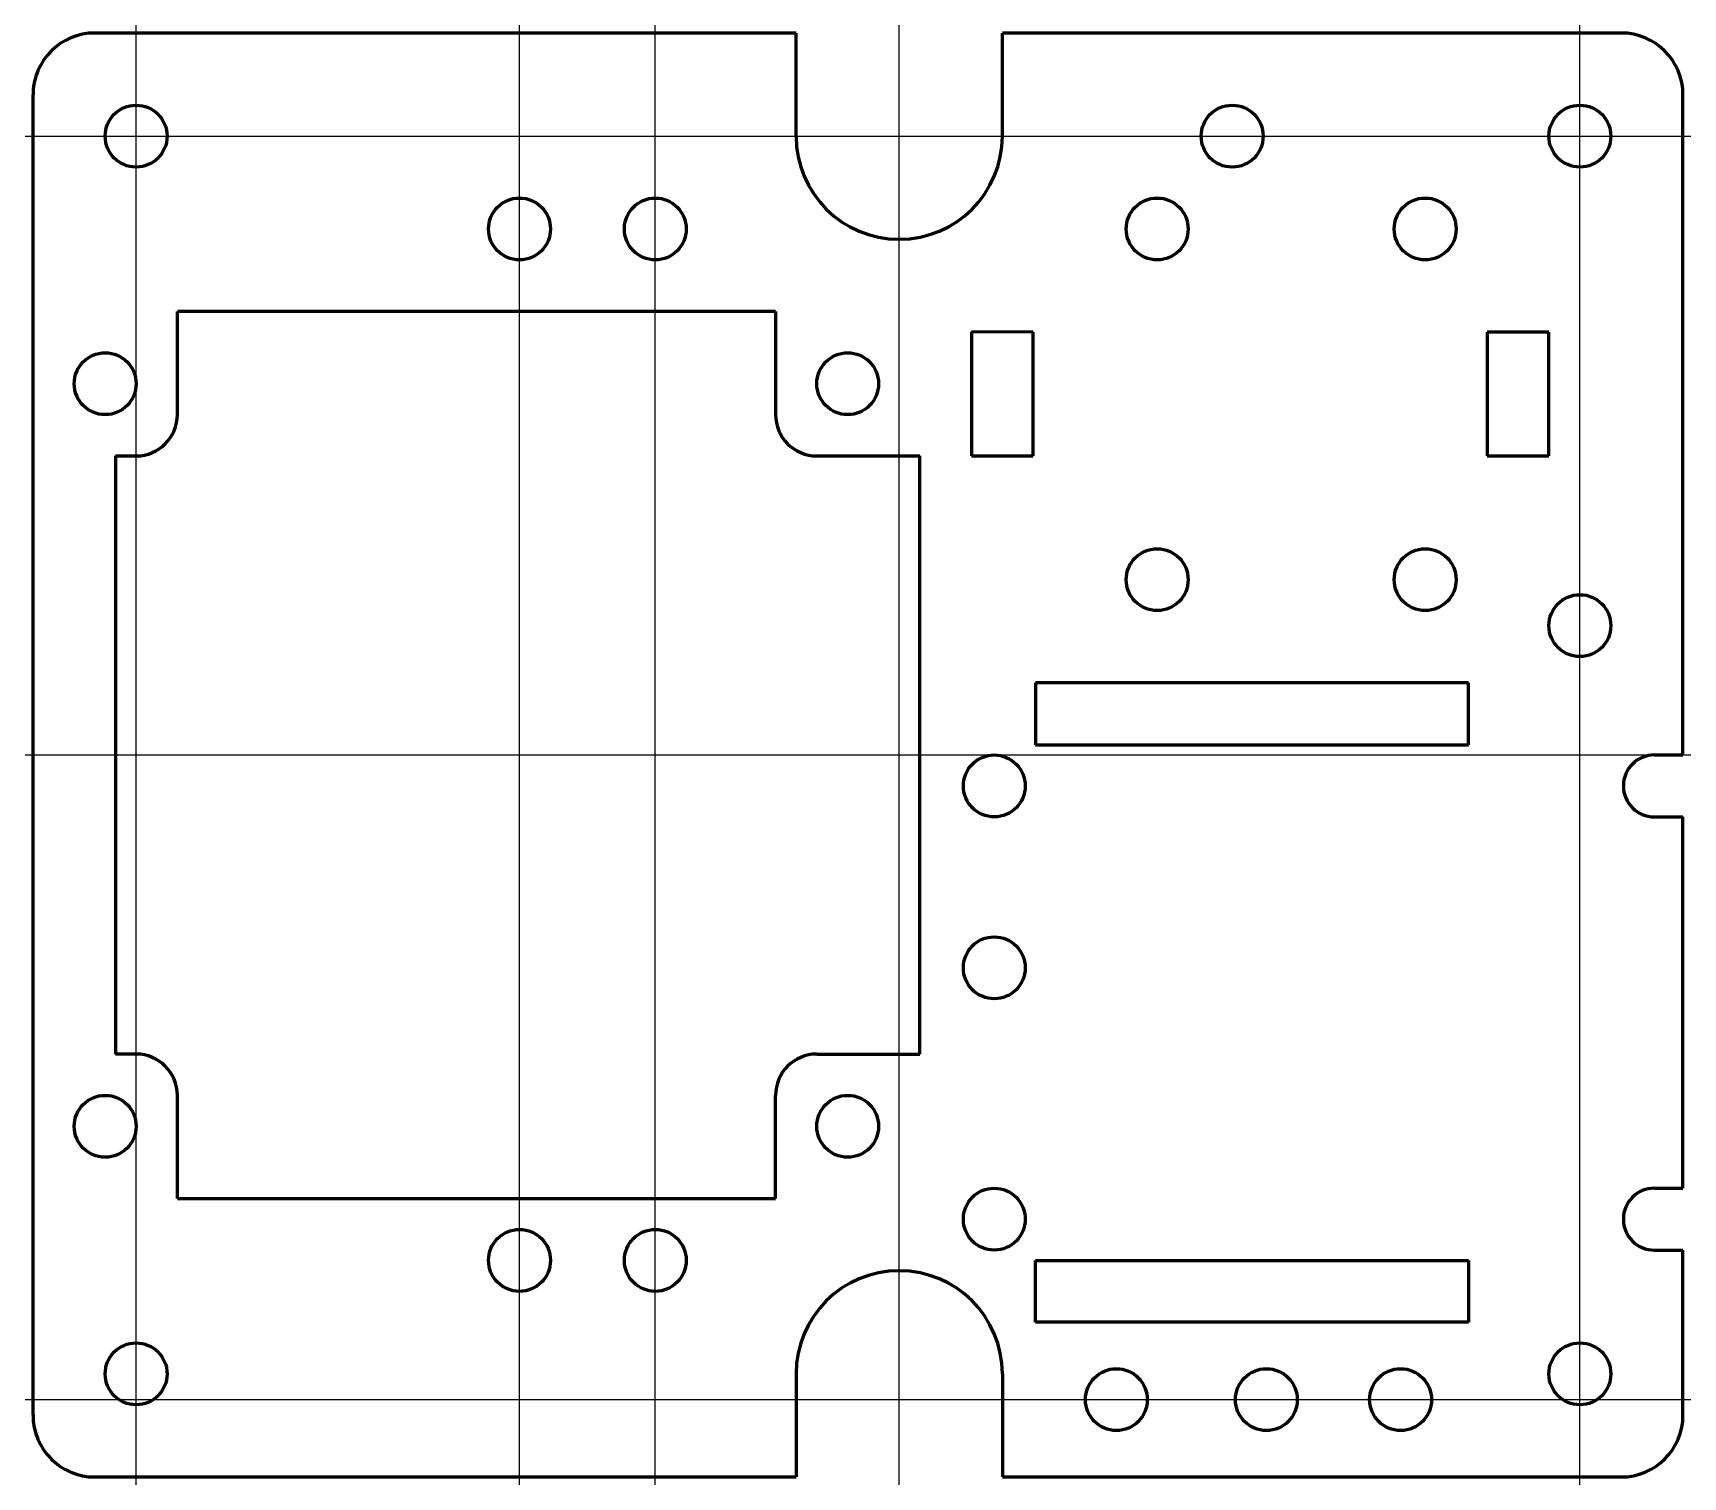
# Model space of a CAD drawing. Header units: millimetres. Extents: x -43 to 37, y -13.5 to 56.5.
import ezdxf

# ---------------------------------------------------------------- set-up
doc = ezdxf.new("R2010")
doc.units = ezdxf.units.MM
doc.linetypes.add('K5LT_BASIC', pattern=[0])

msp = doc.modelspace()

# ---------------------------------------------------------------- linework, layer by layer
at = {"color": 5, "linetype": 'K5LT_BASIC', "lineweight": 60, "true_color": 0x0000ff}
for p, q in [((-6, 56.5), (-40, 56.5)), ((-6, 51.5), (-6, 56.5)), ((34, 56.5), (4, 56.5)), ((4, 51.5), (4, 56.5)), ((-43, -10.5), (-43, 53.5)), ((37, 21.5), (37, 53.5)), ((-7, 43), (-36, 43)), ((-36, 38), (-36, 43)), ((-7, 43), (-7, 38)), ((5.5, 42), (2.5, 42.021)), ((2.5, 42.021), (2.5, 36)), ((5.5, 36), (5.5, 42)), ((30.5, 41.99), (27.5, 41.993)), ((27.5, 41.993), (27.5, 36)), ((30.5, 36), (30.5, 41.99)), ((-39, 36), (-38, 36)), ((-39, 36), (-39, 7)), ((-5, 36), (0, 36)), ((0, 7), (0, 36)), ((2.5, 36), (5.5, 36)), ((27.5, 36), (30.5, 36)), ((26.608, 25), (5.608, 25)), ((5.608, 25), (5.608, 22)), ((26.608, 22), (26.608, 25)), ((5.608, 22), (26.608, 22)), ((35.608, 21.5), (37, 21.5)), ((35.608, 18.5), (37, 18.5)), ((37, 0.5), (37, 18.5)), ((-38, 7), (-39, 7)), ((-5, 7), (0, 7)), ((-36, 0), (-36, 5)), ((-7, 0), (-7, 5)), ((-36, 0), (-7, 0)), ((35.608, 0.5), (37, 0.5)), ((5.608, -6), (5.608, -3)), ((5.608, -3), (26.608, -3)), ((26.608, -3), (26.608, -6)), ((35.608, -2.5), (37, -2.5)), ((37, -10.5), (37, -2.5)), ((26.608, -6), (5.608, -6)), ((-6, -8.5), (-6, -13.5)), ((4, -8.5), (4, -13.5)), ((-40, -13.5), (-6, -13.5)), ((4, -13.5), (34, -13.5))]:
    msp.add_line(p, q, dxfattribs=at)
at = {"color": 9, "true_color": 0xdca5c1}
for p, direction in [((-38, 2.5), (0, 1)), ((-19.412, -3), (0, 1)), ((-12.828, -3), (0, 1)), ((-1, 34.838), (0, 1)), ((32, 2.5), (0, 1)), ((-32.579, 51.5), (1, 0)), ((-21.5, 21.5), (1, 0)), ((15.304, -9.75), (1, 0))]:
    msp.add_xline(p, direction, dxfattribs=at)
at = {"color": 5, "linetype": 'K5LT_BASIC', "lineweight": 60, "true_color": 0x0000ff}
for centre in [(-38, 51.5), (15.142, 51.5), (32, 51.5), (-19.412, 47), (-12.828, 47), (11.506, 47), (24.5, 47), (-39.5, 39.5), (-3.5, 39.5), (11.506, 30), (24.5, 30), (32, 27.771), (3.608, 20), (3.608, 11.184), (-39.5, 3.5), (-3.5, 3.5), (3.608, -1), (-19.412, -3), (-12.828, -3), (-38, -8.5), (32, -8.5), (9.528, -9.75), (16.801, -9.75), (23.308, -9.75)]:
    msp.add_circle(centre, 1.5, dxfattribs=at)
for centre, radius, start, end in [((-40, 53.5), 3, 90, 180), ((34, 53.5), 3, 0, 90), ((-1, 51.5), 5, 180, 0), ((-38, 38), 2, 270, 0), ((-5, 38), 2, 180, 270), ((35.608, 20), 1.5, 90, 270), ((-38, 5), 2, 0, 90), ((-5, 5), 2, 90, 180), ((35.608, -1), 1.5, 90, 270), ((-1, -8.5), 5, 0, 180), ((-40, -10.5), 3, 180, 270), ((34, -10.5), 3, 270, 0)]:
    msp.add_arc(centre, radius, start, end, dxfattribs=at)

doc.saveas('drawing.dxf')
